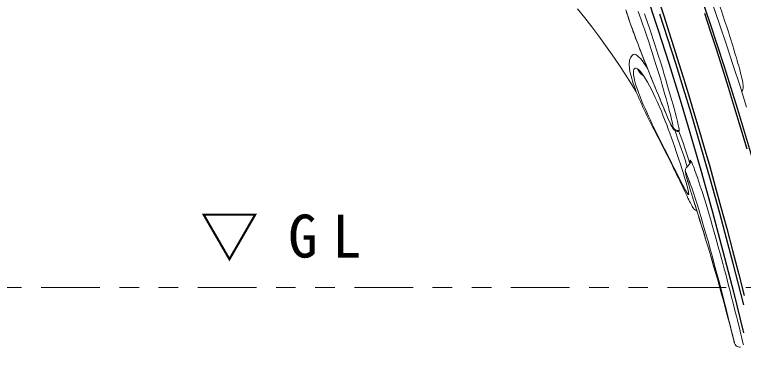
# Model space of a CAD drawing. Units: millimetres on the paper, scale 1:30. Extents: x -365 to 0, y -40 to 257.
# Drawn here: x -265.84 to -228.61, y 75.35 to 93.09 of the extents above; entities that cross this region are included whole.
import ezdxf

# ---------------------------------------------------------------- set-up
doc = ezdxf.new("R2010")
doc.units = ezdxf.units.MM
doc.linetypes.add('USER3', pattern=[8, 3, -1, 1, -1, 1, -1])
doc.layers.add('LY_1', color=7, linetype='Continuous', lineweight=13)
doc.styles.add('ＭＳ ゴシック', font='')
doc.styles.get('ＭＳ ゴシック').set_extended_font_data('MS Gothic')

msp = doc.modelspace()

# ---------------------------------------------------------------- linework, layer by layer
at = {"layer": 'LY_1'}
for p, q in [((-234.248, 91.04), (-234.298, 90.99)), ((-231.37, 85.431), (-231.486, 85.313)), ((-231.486, 85.311), (-231.486, 85.313)), ((-231.426, 84.71), (-231.448, 84.773))]:
    msp.add_line(p, q, dxfattribs=at)
at = {"layer": 'LY_1', "linetype": 'USER3'}
msp.add_line((-312.483, 79.132), (-195.053, 79.132), dxfattribs=at)
at = {"layer": 'LY_1', "lineweight": 25}
for points in [[(-236.525, 108.207), (-236.481, 108.116), (-235.843, 106.754), (-235.222, 105.381), (-234.617, 103.997), (-234.028, 102.604), (-233.453, 101.202), (-233.032, 100.145), (-232.619, 99.084), (-232.081, 97.661), (-231.556, 96.231), (-231.045, 94.793), (-230.303, 92.625), (-229.59, 90.442), (-228.905, 88.248), (-228.246, 86.041), (-227.613, 83.824), (-227.005, 81.598), (-226.422, 79.363), (-226.017, 77.753), (-225.625, 76.139), (-225.244, 74.523)], [(-233.633, 94.324), (-232.961, 92.297), (-232.418, 90.6), (-231.891, 88.897), (-231.379, 87.189), (-230.784, 85.129), (-230.208, 83.061), (-229.652, 80.986), (-229.115, 78.906), (-228.597, 76.82)], [(-232.894, 93.693), (-232.657, 92.972), (-232.411, 92.213), (-232.156, 91.415), (-231.914, 90.648), (-231.666, 89.847), (-231.411, 89.011), (-231.149, 88.141), (-230.881, 87.235), (-230.607, 86.294), (-230.328, 85.316), (-230.043, 84.301), (-229.754, 83.248), (-229.459, 82.158), (-229.16, 81.029), (-228.857, 79.861), (-228.568, 78.723)], [(-228.586, 78.24), (-229.127, 80.358), (-229.467, 81.647), (-229.814, 82.933), (-230.289, 84.643), (-230.778, 86.349), (-231.281, 88.049), (-231.669, 89.32), (-232.065, 90.588), (-232.47, 91.852), (-232.883, 93.112)], [(-228.42, 86.202), (-228.74, 87.291), (-229.057, 88.347), (-229.37, 89.37), (-229.68, 90.361), (-229.986, 91.319), (-230.287, 92.247), (-230.584, 93.143)]]:
    msp.add_lwpolyline(points, dxfattribs=at)
at = {"layer": 'LY_1'}
for points in [[(-230.126, 94.382), (-230.029, 94.116), (-229.932, 93.848), (-229.832, 93.564), (-229.734, 93.281), (-229.639, 93.004), (-229.549, 92.735), (-229.46, 92.465), (-229.376, 92.205)], [(-228.445, 88.358), (-228.78, 89.429), (-229.122, 90.493), (-229.469, 91.551), (-229.822, 92.602), (-230.181, 93.646)], [(-237.075, 93.387), (-236.708, 92.931), (-236.348, 92.467), (-235.993, 91.996), (-235.646, 91.518), (-235.305, 91.033), (-234.97, 90.542), (-234.641, 90.043), (-234.319, 89.537), (-234.078, 89.147)], [(-234.614, 93.336), (-234.53, 93.077), (-234.454, 92.848), (-234.369, 92.604), (-234.277, 92.345), (-234.177, 92.072), (-234.087, 91.827), (-233.99, 91.573), (-233.89, 91.312), (-233.784, 91.039), (-233.675, 90.761), (-233.565, 90.486), (-233.457, 90.215), (-233.351, 89.952), (-233.249, 89.7), (-233.144, 89.441), (-233.045, 89.197), (-232.952, 88.97), (-232.866, 88.762), (-232.766, 88.518), (-232.675, 88.3), (-232.594, 88.107), (-232.523, 87.938), (-232.46, 87.793), (-232.391, 87.637), (-232.334, 87.513), (-232.288, 87.422), (-232.254, 87.36), (-232.229, 87.328), (-232.214, 87.324), (-232.209, 87.337), (-232.208, 87.361)], [(-234.571, 93.195), (-234.518, 93.035), (-234.463, 92.872), (-234.407, 92.709), (-234.35, 92.546), (-234.291, 92.382), (-234.232, 92.219), (-234.172, 92.056), (-234.112, 91.894), (-234.051, 91.733), (-233.99, 91.572), (-233.929, 91.412), (-233.867, 91.252), (-233.806, 91.095), (-233.745, 90.94), (-233.685, 90.785), (-233.624, 90.631), (-233.563, 90.478), (-233.503, 90.328), (-233.443, 90.18), (-233.385, 90.035), (-233.326, 89.889), (-233.268, 89.745), (-233.21, 89.601), (-233.152, 89.46), (-233.096, 89.322), (-233.041, 89.187), (-232.986, 89.052), (-232.932, 88.919), (-232.878, 88.79), (-232.826, 88.663), (-232.775, 88.539), (-232.725, 88.419), (-232.677, 88.303), (-232.63, 88.191), (-232.585, 88.083), (-232.541, 87.979), (-232.499, 87.88), (-232.459, 87.788), (-232.421, 87.701), (-232.386, 87.621), (-232.352, 87.547), (-232.32, 87.479), (-232.29, 87.418), (-232.261, 87.362), (-232.23, 87.307), (-232.208, 87.273), (-232.187, 87.245), (-232.168, 87.223), (-232.147, 87.201), (-232.122, 87.181), (-232.093, 87.162), (-232.059, 87.144), (-232.018, 87.129), (-231.972, 87.12), (-231.921, 87.119), (-231.893, 87.123)], [(-233.914, 93.058), (-233.984, 93.244)], [(-231.884, 87.16), (-231.891, 87.226), (-231.909, 87.325), (-231.937, 87.458), (-231.977, 87.625), (-232.027, 87.827), (-232.077, 88.017), (-232.135, 88.233), (-232.201, 88.475), (-232.276, 88.745), (-232.361, 89.043), (-232.425, 89.268), (-232.495, 89.508), (-232.57, 89.763), (-232.65, 90.032), (-232.746, 90.347), (-232.848, 90.679), (-232.955, 91.022), (-233.039, 91.287), (-233.125, 91.555), (-233.213, 91.823), (-233.3, 92.087), (-233.404, 92.392), (-233.506, 92.687), (-233.605, 92.97), (-233.665, 93.136)], [(-232.208, 87.361), (-232.216, 87.435), (-232.237, 87.546), (-232.262, 87.664), (-232.296, 87.808), (-232.339, 87.979), (-232.392, 88.186), (-232.457, 88.426), (-232.505, 88.605), (-232.559, 88.799), (-232.619, 89.01), (-232.684, 89.238), (-232.756, 89.484), (-232.833, 89.749), (-232.917, 90.03), (-232.993, 90.281), (-233.074, 90.544), (-233.158, 90.816), (-233.25, 91.106), (-233.345, 91.402), (-233.441, 91.697), (-233.541, 91.997), (-233.641, 92.29), (-233.739, 92.572), (-233.828, 92.821), (-233.914, 93.058)], [(-228.697, 89.163), (-228.683, 89.18), (-228.66, 89.215), (-228.643, 89.25), (-228.632, 89.283), (-228.624, 89.316), (-228.619, 89.348), (-228.616, 89.383), (-228.616, 89.423), (-228.619, 89.476), (-228.628, 89.552), (-228.64, 89.626), (-228.655, 89.702), (-228.675, 89.793), (-228.697, 89.89), (-228.722, 89.992), (-228.75, 90.101), (-228.78, 90.218), (-228.813, 90.34), (-228.848, 90.467), (-228.885, 90.599), (-228.925, 90.737), (-228.966, 90.879), (-229.01, 91.026), (-229.055, 91.178), (-229.101, 91.332), (-229.15, 91.49), (-229.199, 91.65), (-229.25, 91.812), (-229.302, 91.976), (-229.355, 92.142), (-229.375, 92.205)], [(-234.297, 90.989), (-234.311, 90.975), (-234.347, 90.929), (-234.377, 90.877), (-234.401, 90.821), (-234.42, 90.758), (-234.434, 90.686), (-234.441, 90.6), (-234.442, 90.501), (-234.434, 90.392), (-234.422, 90.293), (-234.402, 90.179), (-234.377, 90.062), (-234.348, 89.943), (-234.314, 89.819), (-234.275, 89.693), (-234.232, 89.563), (-234.191, 89.443), (-234.142, 89.31), (-234.094, 89.185), (-234.043, 89.06), (-233.985, 88.92), (-233.926, 88.78), (-233.864, 88.64), (-233.801, 88.5), (-233.737, 88.36), (-233.671, 88.219), (-233.604, 88.078), (-233.536, 87.935), (-233.467, 87.795), (-233.399, 87.657), (-233.33, 87.518), (-233.26, 87.378), (-233.19, 87.24), (-233.121, 87.103), (-233.052, 86.967), (-232.984, 86.834), (-232.916, 86.701), (-232.848, 86.566), (-232.779, 86.431), (-232.71, 86.295), (-232.641, 86.16), (-232.573, 86.027), (-232.506, 85.895), (-232.438, 85.758), (-232.37, 85.623), (-232.303, 85.49), (-232.237, 85.359), (-232.173, 85.229), (-232.109, 85.101), (-232.047, 84.973), (-231.985, 84.847), (-231.923, 84.721), (-231.862, 84.595), (-231.801, 84.469), (-231.742, 84.347), (-231.686, 84.23), (-231.632, 84.118), (-231.58, 84.01), (-231.531, 83.906), (-231.483, 83.807), (-231.438, 83.712), (-231.394, 83.622), (-231.354, 83.54), (-231.316, 83.464), (-231.281, 83.396), (-231.249, 83.334), (-231.217, 83.277), (-231.184, 83.222), (-231.16, 83.187), (-231.139, 83.162), (-231.12, 83.141), (-231.099, 83.121), (-231.075, 83.102), (-231.046, 83.083), (-231.012, 83.067), (-230.984, 83.058)], [(-234.241, 91.048), (-234.242, 91.047), (-234.248, 91.041)], [(-233.924, 90.897), (-234.02, 90.992), (-234.104, 91.049), (-234.175, 91.07), (-234.232, 91.055), (-234.245, 91.038)], [(-233.492, 90.301), (-233.565, 90.423), (-233.679, 90.595), (-233.785, 90.737), (-233.885, 90.856), (-233.924, 90.897)], [(-232.062, 85.079), (-232.157, 85.265), (-232.263, 85.477), (-232.353, 85.656), (-232.451, 85.851), (-232.543, 86.034), (-232.64, 86.228), (-232.741, 86.432), (-232.847, 86.644), (-232.954, 86.861), (-233.061, 87.078), (-233.163, 87.286), (-233.262, 87.49), (-233.357, 87.688), (-233.456, 87.896), (-233.548, 88.095), (-233.633, 88.283), (-233.727, 88.498), (-233.812, 88.697), (-233.887, 88.882), (-233.952, 89.052), (-234.024, 89.253), (-234.084, 89.434), (-234.131, 89.595), (-234.168, 89.739), (-234.194, 89.866), (-234.216, 90.011), (-234.223, 90.13), (-234.217, 90.224), (-234.198, 90.292), (-234.167, 90.334), (-234.126, 90.352), (-234.078, 90.346), (-234.022, 90.318)], [(-234.022, 90.318), (-233.95, 90.262), (-233.87, 90.178), (-233.78, 90.067), (-233.695, 89.948), (-233.604, 89.806), (-233.504, 89.639), (-233.398, 89.446), (-233.283, 89.224), (-233.197, 89.048), (-233.106, 88.854), (-233.011, 88.643), (-232.91, 88.413), (-232.894, 88.375), (-232.799, 88.148), (-232.7, 87.904), (-232.598, 87.645), (-232.521, 87.446), (-232.444, 87.241), (-232.367, 87.034), (-232.279, 86.79), (-232.193, 86.549), (-232.112, 86.316), (-232.036, 86.094), (-231.966, 85.884), (-231.901, 85.688), (-231.82, 85.438), (-231.749, 85.213), (-231.687, 85.013), (-231.63, 84.824), (-231.58, 84.657), (-231.538, 84.51), (-231.503, 84.383), (-231.463, 84.234), (-231.434, 84.115), (-231.415, 84.023), (-231.404, 83.956), (-231.402, 83.912), (-231.41, 83.887), (-231.431, 83.897), (-231.466, 83.941), (-231.514, 84.02), (-231.578, 84.133), (-231.656, 84.281), (-231.718, 84.4), (-231.788, 84.539), (-231.869, 84.697), (-231.96, 84.876), (-232.062, 85.079)], [(-233.744, 89.985), (-233.769, 90.003), (-233.846, 90.069), (-233.915, 90.145), (-233.973, 90.228), (-234.022, 90.318)], [(-232.208, 87.361), (-232.188, 87.314), (-232.16, 87.27), (-232.124, 87.233), (-232.083, 87.202), (-232.036, 87.178), (-231.987, 87.163), (-231.935, 87.157), (-231.884, 87.16)], [(-231.479, 85.32), (-231.506, 85.406), (-231.588, 85.656), (-231.675, 85.92), (-231.768, 86.193), (-231.865, 86.476), (-231.965, 86.764), (-232.067, 87.05), (-232.113, 87.175)], [(-231.893, 87.124), (-231.886, 87.129), (-231.884, 87.16)], [(-231.897, 87.117), (-231.804, 86.855), (-231.692, 86.534), (-231.583, 86.216), (-231.479, 85.908), (-231.391, 85.64), (-231.337, 85.475)], [(-231.313, 85.554), (-231.318, 85.578), (-231.323, 85.624), (-231.32, 85.645), (-231.31, 85.642), (-231.284, 85.604), (-231.248, 85.529), (-231.201, 85.421), (-231.146, 85.285)], [(-231.488, 85.313), (-231.505, 85.295), (-231.53, 85.259), (-231.549, 85.223), (-231.561, 85.19), (-231.568, 85.16), (-231.572, 85.133), (-231.574, 85.109), (-231.574, 85.085), (-231.573, 85.061), (-231.57, 85.033), (-231.563, 84.993), (-231.553, 84.944), (-231.541, 84.89), (-231.527, 84.835), (-231.511, 84.775), (-231.494, 84.712), (-231.475, 84.644), (-231.454, 84.572), (-231.439, 84.519)], [(-231.313, 85.566), (-231.313, 85.563), (-231.313, 85.553), (-231.315, 85.539), (-231.319, 85.52), (-231.326, 85.497), (-231.339, 85.47), (-231.36, 85.442), (-231.371, 85.431)], [(-231.146, 85.285), (-231.146, 85.284), (-231.084, 85.12), (-231.016, 84.933)], [(-231.32, 84.454), (-231.344, 84.522), (-231.403, 84.682), (-231.455, 84.816), (-231.492, 84.902), (-231.521, 84.967), (-231.544, 85.006), (-231.556, 85.015), (-231.559, 84.991), (-231.553, 84.954), (-231.542, 84.899), (-231.523, 84.821), (-231.495, 84.718), (-231.466, 84.613), (-231.436, 84.509)], [(-231.016, 84.933), (-230.958, 84.766), (-230.896, 84.585), (-230.808, 84.323), (-230.716, 84.037), (-230.618, 83.728), (-230.515, 83.392), (-230.407, 83.033), (-230.294, 82.651), (-230.198, 82.321), (-230.099, 81.973), (-229.997, 81.608), (-229.888, 81.215), (-229.775, 80.801), (-229.658, 80.364)], [(-231.448, 84.773), (-231.39, 84.626), (-231.322, 84.443), (-231.246, 84.225), (-231.161, 83.976), (-231.069, 83.697), (-230.972, 83.391), (-230.872, 83.068), (-230.847, 82.988)], [(-231.436, 84.509), (-231.429, 84.487), (-231.385, 84.337), (-231.349, 84.218), (-231.308, 84.087), (-231.264, 83.945), (-231.225, 83.82), (-231.158, 83.604), (-231.087, 83.377), (-231.005, 83.117), (-230.922, 82.855), (-230.841, 82.597), (-230.743, 82.282), (-230.649, 81.978), (-230.535, 81.608), (-230.429, 81.256), (-230.328, 80.921), (-230.233, 80.602), (-230.144, 80.298), (-230.061, 80.01), (-229.938, 79.58), (-229.825, 79.177), (-229.721, 78.801), (-229.625, 78.45), (-229.534, 78.112), (-229.451, 77.798), (-229.375, 77.509), (-229.307, 77.246), (-229.25, 77.022), (-229.198, 76.822), (-229.154, 76.648), (-229.118, 76.506), (-229.091, 76.398), (-229.074, 76.329), (-229.069, 76.309), (-229.068, 76.306)], [(-230.041, 79.946), (-230.13, 80.254), (-230.226, 80.581), (-230.329, 80.928), (-230.44, 81.298), (-230.518, 81.555), (-230.6, 81.824), (-230.686, 82.105), (-230.76, 82.345), (-230.837, 82.592), (-230.915, 82.843), (-230.98, 83.049), (-231.044, 83.254), (-231.106, 83.454), (-231.11, 83.465)], [(-230.847, 82.988), (-230.766, 82.719), (-230.654, 82.343), (-230.537, 81.938), (-230.414, 81.504), (-230.284, 81.04), (-230.193, 80.705), (-230.097, 80.351), (-229.997, 79.978), (-229.893, 79.584), (-229.878, 79.529), (-229.803, 79.241), (-229.725, 78.94), (-229.646, 78.63), (-229.595, 78.433), (-229.545, 78.234), (-229.495, 78.035), (-229.437, 77.807), (-229.383, 77.59), (-229.334, 77.391), (-229.29, 77.214), (-229.255, 77.074), (-229.226, 76.955), (-229.201, 76.855), (-229.173, 76.737), (-229.152, 76.652), (-229.136, 76.584), (-229.127, 76.548)], [(-230.049, 80.157), (-230.057, 80.095), (-230.055, 80.019), (-230.041, 79.946)], [(-229.658, 80.364), (-229.586, 80.093), (-229.512, 79.813), (-229.436, 79.523), (-229.363, 79.238), (-229.287, 78.944), (-229.21, 78.641), (-229.131, 78.333), (-229.076, 78.112), (-229.02, 77.89), (-228.966, 77.671), (-228.912, 77.457), (-228.861, 77.25), (-228.814, 77.057), (-228.774, 76.896), (-228.738, 76.748), (-228.705, 76.615), (-228.665, 76.45), (-228.632, 76.312), (-228.605, 76.2)], [(-229.131, 76.56), (-229.135, 76.574), (-229.155, 76.654), (-229.185, 76.771), (-229.223, 76.92), (-229.268, 77.098), (-229.321, 77.302), (-229.379, 77.528), (-229.462, 77.842), (-229.554, 78.189), (-229.657, 78.569), (-229.742, 78.883), (-229.835, 79.216), (-229.934, 79.57), (-230.041, 79.946)], [(-229.068, 76.306), (-229.067, 76.305), (-229.069, 76.313), (-229.075, 76.339), (-229.086, 76.385), (-229.103, 76.453), (-229.126, 76.549), (-229.157, 76.678), (-229.181, 76.775), (-229.209, 76.888), (-229.241, 77.018), (-229.283, 77.192), (-229.332, 77.387), (-229.384, 77.599), (-229.44, 77.821), (-229.49, 78.022), (-229.541, 78.223), (-229.592, 78.422), (-229.663, 78.702), (-229.733, 78.975), (-229.802, 79.238), (-229.868, 79.493), (-229.932, 79.736), (-229.994, 79.971)], [(-229.068, 76.306), (-229.064, 76.293), (-229.051, 76.257), (-229.026, 76.212), (-228.994, 76.171), (-228.954, 76.137), (-228.91, 76.11), (-228.862, 76.092), (-228.811, 76.082), (-228.759, 76.081)], [(-229.066, 76.298), (-229.065, 76.296), (-229.064, 76.293)]]:
    msp.add_lwpolyline(points, dxfattribs=at)

# ---------------------------------------------------------------- texts
at = {"layer": 'LY_1', "insert": (-251.871, 81.668), "char_height": 2.199, "attachment_point": 5, "style": 'ＭＳ ゴシック'}
msp.add_mtext('\\T1.5;▽GL', dxfattribs=at)

doc.saveas('drawing.dxf')
